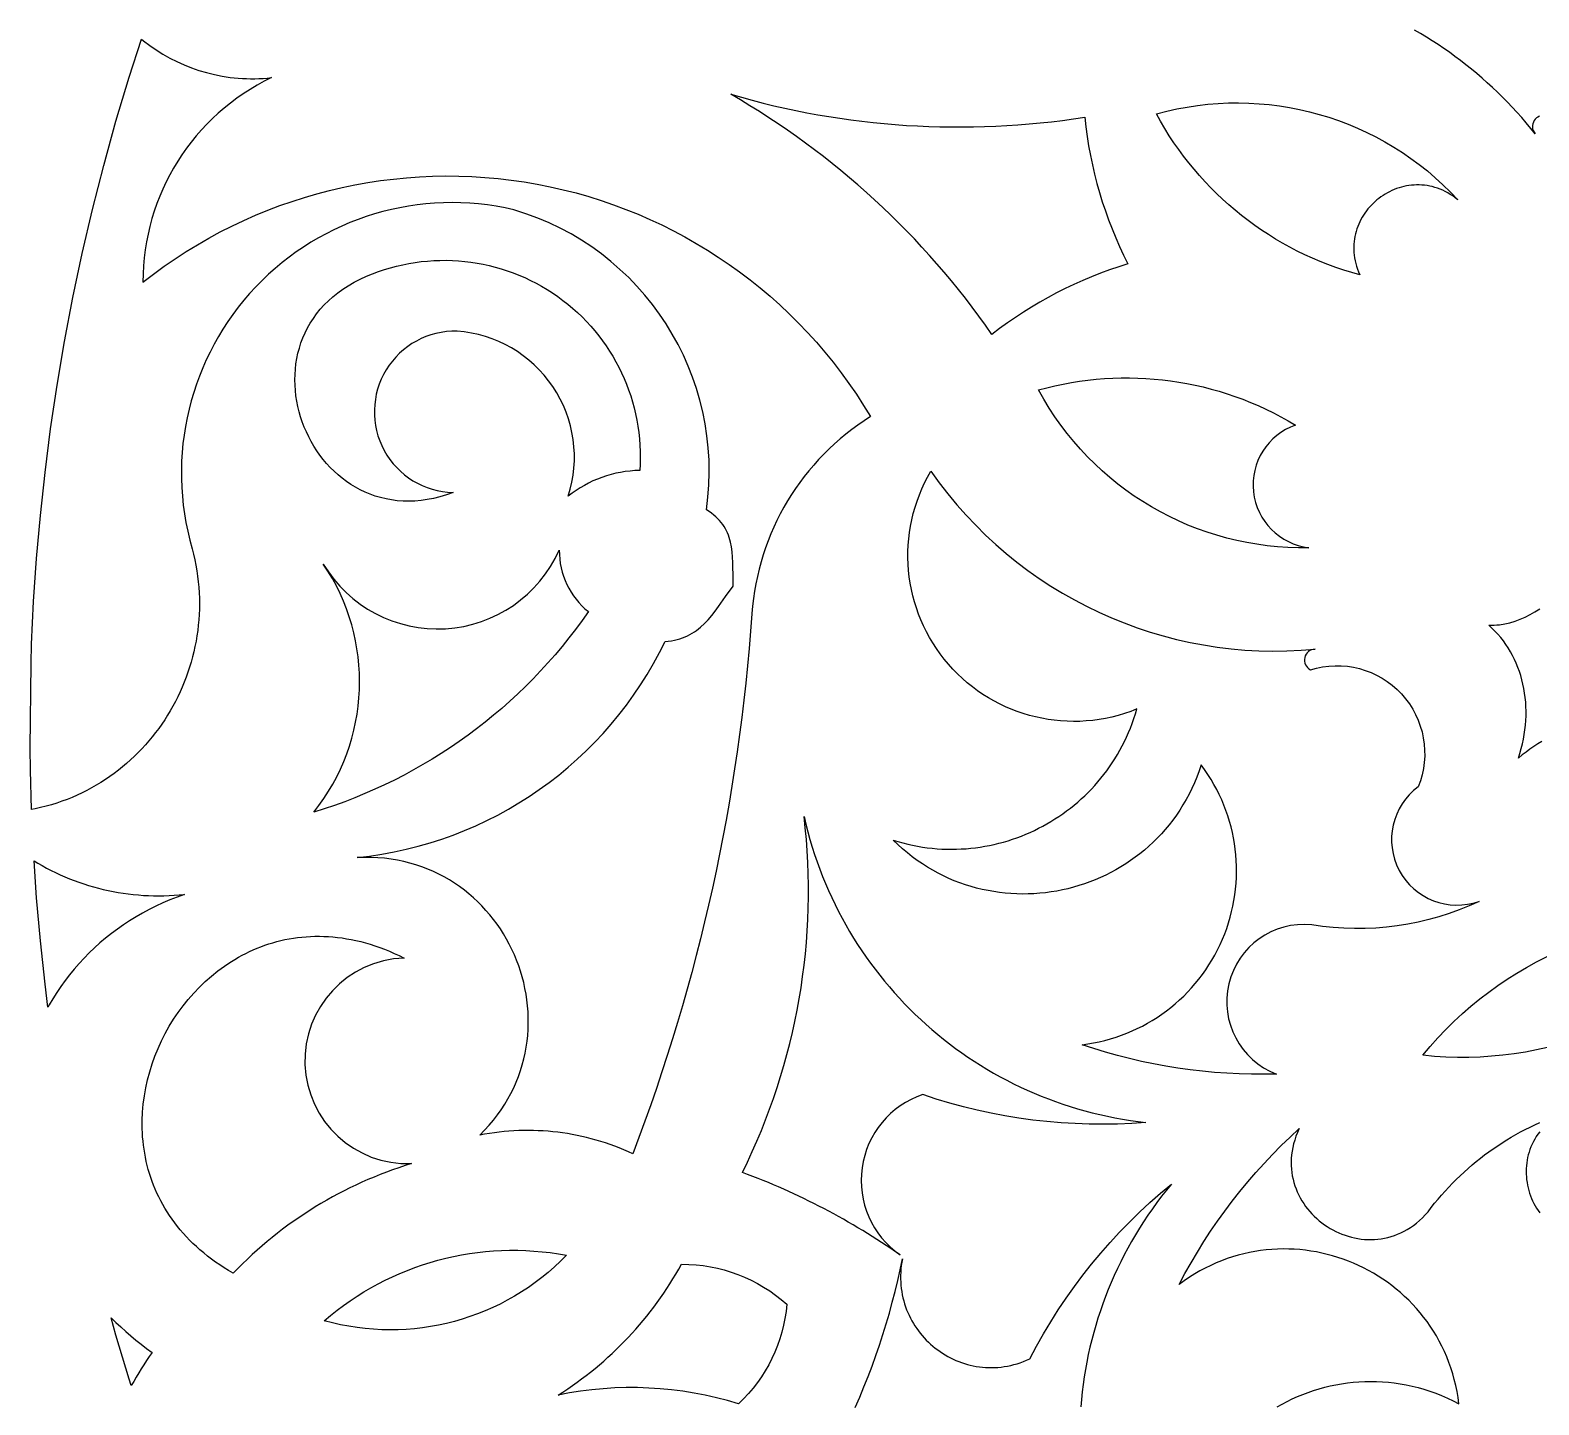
# Model space of a CAD drawing. Extents: x -340 to 340, y -265 to 265.
# Drawn here: x -100 to -31, y -31 to 31.9 of the extents above; entities that cross this region are included whole.
import ezdxf

# ---------------------------------------------------------------- set-up
doc = ezdxf.new("R2010")
doc.units = 0
doc.layers.add('LAYER_1', color=18, linetype='CONTINUOUS')

msp = doc.modelspace()

# ---------------------------------------------------------------- linework, layer by layer
at = {"layer": 'LAYER_1'}
for points in [[(-30.93, 27.995), (-31.002, 27.96), (-31.067, 27.915), (-31.123, 27.86), (-31.171, 27.798), (-31.209, 27.729), (-31.236, 27.655), (-31.252, 27.578), (-31.255, 27.498), (-31.244, 27.418), (-31.219, 27.338), (-31.178, 27.261), (-31.121, 27.187), (-31.324, 27.44), (-31.532, 27.689), (-31.743, 27.934), (-31.958, 28.174), (-32.176, 28.411), (-32.398, 28.643), (-32.623, 28.872), (-32.852, 29.096), (-33.084, 29.316), (-33.319, 29.531), (-33.557, 29.743), (-33.799, 29.95), (-34.043, 30.152), (-34.291, 30.351), (-34.541, 30.545), (-34.795, 30.735), (-35.051, 30.92), (-35.31, 31.101), (-35.572, 31.278), (-35.837, 31.45), (-36.104, 31.617), (-36.373, 31.78), (-36.645, 31.939)], [(-30.827, -0.61), (-31.007, -0.722), (-31.186, -0.84), (-31.363, -0.963), (-31.54, -1.093), (-31.715, -1.228), (-31.889, -1.369), (-31.82, -1.155), (-31.759, -0.94), (-31.706, -0.725), (-31.66, -0.51), (-31.622, -0.295), (-31.591, -0.08), (-31.568, 0.134), (-31.552, 0.348), (-31.543, 0.561), (-31.541, 0.773), (-31.547, 0.983), (-31.56, 1.192), (-31.58, 1.399), (-31.607, 1.604), (-31.642, 1.807), (-31.683, 2.007), (-31.731, 2.205), (-31.786, 2.4), (-31.848, 2.592), (-31.916, 2.781), (-31.991, 2.966), (-32.073, 3.147), (-32.162, 3.324), (-32.257, 3.497), (-32.359, 3.666), (-32.467, 3.83), (-32.582, 3.99), (-32.703, 4.144), (-32.83, 4.293), (-32.964, 4.436), (-33.104, 4.574), (-33.25, 4.706), (-33.126, 4.705), (-33.003, 4.709), (-32.88, 4.718), (-32.759, 4.731), (-32.517, 4.769), (-32.278, 4.823), (-32.042, 4.894), (-31.809, 4.979), (-31.58, 5.079), (-31.356, 5.193), (-31.135, 5.321), (-30.919, 5.462)], [(-42.937, -31.055), (-42.709, -30.927), (-42.476, -30.805), (-42.24, -30.691), (-42, -30.583), (-41.758, -30.483), (-41.512, -30.391), (-41.263, -30.305), (-41.011, -30.228), (-40.757, -30.158), (-40.5, -30.096), (-40.241, -30.041), (-39.981, -29.995), (-39.718, -29.957), (-39.454, -29.927), (-39.188, -29.906), (-38.921, -29.893), (-38.652, -29.888), (-38.383, -29.892), (-38.113, -29.905), (-37.843, -29.927), (-37.572, -29.958), (-37.3, -29.998), (-37.029, -30.047), (-36.758, -30.105), (-36.487, -30.173), (-36.217, -30.25), (-35.947, -30.337), (-35.678, -30.434), (-35.41, -30.54), (-35.143, -30.656), (-34.878, -30.783), (-34.614, -30.919), (-34.653, -30.633), (-34.702, -30.352), (-34.759, -30.075), (-34.825, -29.804), (-34.9, -29.537), (-34.983, -29.275), (-35.074, -29.018), (-35.173, -28.766), (-35.28, -28.519), (-35.394, -28.278), (-35.516, -28.042), (-35.645, -27.812), (-35.781, -27.587), (-35.924, -27.368), (-36.074, -27.155), (-36.229, -26.947), (-36.392, -26.745), (-36.56, -26.55), (-36.734, -26.36), (-36.913, -26.176), (-37.098, -25.999), (-37.289, -25.828), (-37.484, -25.663), (-37.684, -25.505), (-37.889, -25.354), (-38.098, -25.209), (-38.312, -25.071), (-38.529, -24.939), (-38.751, -24.815), (-38.976, -24.697), (-39.205, -24.587), (-39.437, -24.484), (-39.672, -24.388), (-39.909, -24.299), (-40.15, -24.218), (-40.393, -24.144), (-40.638, -24.077), (-40.886, -24.019), (-41.135, -23.968), (-41.386, -23.925), (-41.639, -23.89), (-41.893, -23.862), (-42.148, -23.843), (-42.404, -23.832), (-42.661, -23.83), (-42.918, -23.835), (-43.175, -23.849), (-43.433, -23.872), (-43.691, -23.903), (-43.948, -23.943), (-44.205, -23.991), (-44.462, -24.048), (-44.717, -24.114), (-44.972, -24.19), (-45.225, -24.274), (-45.477, -24.367), (-45.727, -24.47), (-45.975, -24.582), (-46.222, -24.703), (-46.466, -24.834), (-46.708, -24.974), (-46.947, -25.125), (-47.183, -25.284), (-47.417, -25.454), (-47.151, -24.954), (-46.873, -24.46), (-46.586, -23.973), (-46.287, -23.493), (-45.978, -23.02), (-45.659, -22.554), (-45.33, -22.095), (-44.99, -21.644), (-44.641, -21.2), (-44.281, -20.765), (-43.912, -20.337), (-43.534, -19.918), (-43.146, -19.507), (-42.749, -19.104), (-42.342, -18.71), (-41.927, -18.325), (-42.004, -18.5), (-42.072, -18.674), (-42.13, -18.847), (-42.179, -19.018), (-42.219, -19.189), (-42.25, -19.358), (-42.273, -19.525), (-42.287, -19.691), (-42.293, -19.855), (-42.291, -20.016), (-42.281, -20.176), (-42.264, -20.334), (-42.239, -20.489), (-42.207, -20.641), (-42.168, -20.791), (-42.122, -20.939), (-42.07, -21.083), (-42.012, -21.224), (-41.947, -21.362), (-41.876, -21.497), (-41.8, -21.628), (-41.718, -21.756), (-41.631, -21.88), (-41.538, -22.001), (-41.441, -22.117), (-41.339, -22.229), (-41.233, -22.337), (-41.122, -22.44), (-41.008, -22.539), (-40.889, -22.634), (-40.767, -22.723), (-40.641, -22.808), (-40.512, -22.888), (-40.38, -22.962), (-40.245, -23.031), (-40.108, -23.095), (-39.968, -23.153), (-39.825, -23.206), (-39.681, -23.252), (-39.535, -23.293), (-39.388, -23.327), (-39.239, -23.356), (-39.089, -23.378), (-38.938, -23.393), (-38.786, -23.402), (-38.633, -23.404), (-38.481, -23.399), (-38.328, -23.387), (-38.175, -23.368), (-38.022, -23.341), (-37.87, -23.308), (-37.719, -23.266), (-37.568, -23.217), (-37.419, -23.16), (-37.27, -23.095), (-37.124, -23.022), (-36.979, -22.941), (-36.836, -22.851), (-36.695, -22.753), (-36.556, -22.646), (-36.42, -22.531), (-36.287, -22.406), (-36.156, -22.273), (-36.029, -22.13), (-35.879, -21.933), (-35.726, -21.74), (-35.57, -21.549), (-35.409, -21.362), (-35.246, -21.179), (-35.079, -20.998), (-34.909, -20.821), (-34.736, -20.647), (-34.56, -20.477), (-34.38, -20.31), (-34.198, -20.147), (-34.013, -19.988), (-33.824, -19.831), (-33.633, -19.679), (-33.439, -19.53), (-33.242, -19.385), (-33.043, -19.244), (-32.841, -19.106), (-32.636, -18.972), (-32.429, -18.843), (-32.219, -18.717), (-32.007, -18.595), (-31.792, -18.477), (-31.576, -18.363), (-31.356, -18.253), (-31.135, -18.147), (-30.911, -18.045)], [(-30.918, -18.476), (-31, -18.583), (-31.075, -18.692), (-31.145, -18.805), (-31.209, -18.919), (-31.267, -19.036), (-31.319, -19.154), (-31.365, -19.274), (-31.406, -19.396), (-31.442, -19.519), (-31.471, -19.644), (-31.496, -19.769), (-31.514, -19.895), (-31.528, -20.022), (-31.536, -20.149), (-31.539, -20.276), (-31.537, -20.404), (-31.529, -20.531), (-31.517, -20.657), (-31.499, -20.784), (-31.477, -20.909), (-31.449, -21.033), (-31.417, -21.156), (-31.38, -21.278), (-31.338, -21.398), (-31.292, -21.517), (-31.241, -21.634), (-31.185, -21.748), (-31.124, -21.86), (-31.06, -21.97), (-30.99, -22.076), (-30.917, -22.18)], [(-62.243, -31.079), (-62.039, -30.611), (-61.843, -30.139), (-61.654, -29.665), (-61.473, -29.187), (-61.299, -28.707), (-61.133, -28.225), (-60.974, -27.739), (-60.824, -27.252), (-60.68, -26.762), (-60.545, -26.269), (-60.417, -25.775), (-60.297, -25.278), (-60.185, -24.779), (-60.081, -24.279), (-60.11, -24.435), (-60.133, -24.59), (-60.15, -24.744), (-60.161, -24.897), (-60.167, -25.048), (-60.167, -25.198), (-60.162, -25.347), (-60.152, -25.494), (-60.136, -25.64), (-60.116, -25.784), (-60.09, -25.926), (-60.059, -26.067), (-60.024, -26.205), (-59.984, -26.341), (-59.939, -26.476), (-59.89, -26.608), (-59.837, -26.738), (-59.779, -26.866), (-59.717, -26.991), (-59.651, -27.114), (-59.582, -27.234), (-59.508, -27.351), (-59.43, -27.466), (-59.349, -27.578), (-59.264, -27.688), (-59.176, -27.794), (-59.084, -27.897), (-58.989, -27.997), (-58.891, -28.094), (-58.79, -28.188), (-58.686, -28.278), (-58.579, -28.365), (-58.469, -28.449), (-58.357, -28.528), (-58.242, -28.604), (-58.125, -28.677), (-58.005, -28.745), (-57.883, -28.81), (-57.759, -28.871), (-57.633, -28.927), (-57.505, -28.98), (-57.375, -29.028), (-57.243, -29.072), (-57.11, -29.111), (-56.975, -29.146), (-56.839, -29.177), (-56.701, -29.203), (-56.562, -29.224), (-56.422, -29.24), (-56.281, -29.252), (-56.139, -29.258), (-55.997, -29.26), (-55.853, -29.256), (-55.709, -29.247), (-55.564, -29.233), (-55.419, -29.214), (-55.274, -29.189), (-55.128, -29.159), (-54.983, -29.123), (-54.837, -29.082), (-54.691, -29.034), (-54.546, -28.981), (-54.4, -28.922), (-54.256, -28.857), (-53.95, -28.284), (-53.63, -27.719), (-53.295, -27.162), (-52.948, -26.616), (-52.586, -26.078), (-52.211, -25.551), (-51.823, -25.033), (-51.422, -24.525), (-51.008, -24.028), (-50.582, -23.542), (-50.143, -23.066), (-49.692, -22.602), (-49.229, -22.149), (-48.754, -21.708), (-48.268, -21.279), (-47.771, -20.862), (-47.998, -21.14), (-48.22, -21.421), (-48.436, -21.706), (-48.645, -21.995), (-48.848, -22.287), (-49.045, -22.582), (-49.235, -22.88), (-49.419, -23.181), (-49.597, -23.486), (-49.768, -23.792), (-49.933, -24.102), (-50.092, -24.414), (-50.245, -24.729), (-50.391, -25.046), (-50.53, -25.366), (-50.664, -25.687), (-50.791, -26.011), (-50.911, -26.337), (-51.025, -26.665), (-51.133, -26.995), (-51.234, -27.326), (-51.329, -27.659), (-51.417, -27.993), (-51.499, -28.329), (-51.575, -28.666), (-51.644, -29.005), (-51.706, -29.345), (-51.762, -29.685), (-51.812, -30.027), (-51.855, -30.369), (-51.891, -30.712), (-51.921, -31.056)]]:
    msp.add_lwpolyline(points, dxfattribs=at)
for points in [[(-94.818, 31.452), (-94.531, 31.234), (-94.234, 31.029), (-93.927, 30.837), (-93.613, 30.659), (-93.29, 30.496), (-92.96, 30.346), (-92.622, 30.212), (-92.278, 30.093), (-91.928, 29.989), (-91.572, 29.902), (-91.21, 29.83), (-91.028, 29.8), (-90.845, 29.775), (-90.66, 29.754), (-90.474, 29.737), (-90.288, 29.724), (-90.1, 29.716), (-89.912, 29.712), (-89.723, 29.713), (-89.533, 29.718), (-89.343, 29.727), (-89.152, 29.741), (-88.96, 29.76), (-89.294, 29.593), (-89.619, 29.415), (-89.936, 29.226), (-90.246, 29.027), (-90.547, 28.818), (-90.839, 28.599), (-91.122, 28.37), (-91.397, 28.132), (-91.662, 27.886), (-91.919, 27.63), (-92.165, 27.367), (-92.402, 27.095), (-92.629, 26.815), (-92.847, 26.528), (-93.054, 26.234), (-93.25, 25.933), (-93.436, 25.625), (-93.611, 25.311), (-93.776, 24.991), (-93.929, 24.665), (-94.071, 24.333), (-94.201, 23.997), (-94.32, 23.655), (-94.427, 23.309), (-94.522, 22.958), (-94.605, 22.604), (-94.676, 22.245), (-94.734, 21.883), (-94.779, 21.518), (-94.811, 21.15), (-94.831, 20.779), (-94.837, 20.406, -0.453995), (-61.54, 14.25, 0.240725), (-66.967, 5.239), (-66.971, 5.229, -0.074077), (-72.418, -19.474), (-72.624, -19.381), (-72.831, -19.292), (-73.04, -19.207), (-73.251, -19.126), (-73.462, -19.049), (-73.675, -18.977), (-73.889, -18.909), (-74.104, -18.846), (-74.32, -18.787), (-74.537, -18.732), (-74.755, -18.681), (-74.974, -18.635), (-75.193, -18.592), (-75.414, -18.555), (-75.635, -18.521), (-75.856, -18.492), (-76.078, -18.468), (-76.301, -18.447), (-76.523, -18.431), (-76.747, -18.42), (-76.97, -18.412), (-77.193, -18.41), (-77.417, -18.411), (-77.641, -18.417), (-77.865, -18.428), (-78.088, -18.442), (-78.312, -18.462), (-78.535, -18.485), (-78.758, -18.513), (-78.981, -18.546), (-79.203, -18.583), (-79.425, -18.624), (-79.205, -18.401), (-78.997, -18.172), (-78.802, -17.938), (-78.618, -17.701), (-78.446, -17.458), (-78.285, -17.212), (-78.137, -16.963), (-77.999, -16.71), (-77.873, -16.454), (-77.758, -16.195), (-77.655, -15.934), (-77.562, -15.67), (-77.48, -15.405), (-77.409, -15.138), (-77.349, -14.869), (-77.299, -14.6), (-77.26, -14.33), (-77.231, -14.059), (-77.212, -13.788), (-77.203, -13.517), (-77.204, -13.246), (-77.215, -12.976), (-77.236, -12.707), (-77.266, -12.439), (-77.306, -12.172), (-77.355, -11.907), (-77.413, -11.645), (-77.481, -11.384), (-77.558, -11.126), (-77.643, -10.871), (-77.738, -10.62), (-77.841, -10.371), (-77.952, -10.126), (-78.072, -9.886), (-78.201, -9.649), (-78.337, -9.417), (-78.482, -9.19), (-78.635, -8.969), (-78.796, -8.752), (-78.964, -8.541), (-79.14, -8.337), (-79.324, -8.138), (-79.515, -7.946), (-79.713, -7.761), (-79.919, -7.583), (-80.131, -7.412), (-80.351, -7.249), (-80.577, -7.094), (-80.81, -6.947), (-81.05, -6.809), (-81.296, -6.679), (-81.549, -6.559), (-81.808, -6.448), (-82.073, -6.346), (-82.344, -6.255), (-82.621, -6.174), (-82.904, -6.103), (-83.192, -6.043), (-83.486, -5.994), (-83.786, -5.956), (-84.091, -5.93), (-84.401, -5.916), (-84.716, -5.914), (-85.037, -5.924, 0.260478), (-70.946, 3.965), (-70.798, 3.978), (-70.655, 3.996), (-70.519, 4.021), (-70.388, 4.05), (-70.262, 4.086), (-70.141, 4.126), (-70.024, 4.172), (-69.912, 4.222), (-69.804, 4.277), (-69.701, 4.337), (-69.6, 4.401), (-69.503, 4.47), (-69.409, 4.542), (-69.318, 4.619), (-69.142, 4.783), (-68.974, 4.961), (-68.812, 5.152), (-68.653, 5.354), (-68.495, 5.567), (-68.173, 6.017), (-67.83, 6.493), (-67.834, 7.054), (-67.837, 7.32), (-67.844, 7.577), (-67.856, 7.824), (-67.876, 8.063), (-67.907, 8.292), (-67.95, 8.513), (-67.978, 8.62), (-68.01, 8.725), (-68.046, 8.828), (-68.086, 8.929), (-68.132, 9.028), (-68.183, 9.124), (-68.24, 9.219), (-68.303, 9.312), (-68.371, 9.403), (-68.447, 9.492), (-68.529, 9.579), (-68.618, 9.664), (-68.715, 9.747), (-68.819, 9.829), (-68.931, 9.908), (-69.052, 9.986, 0.373134), (-77.863, 23.712, 0.574165), (-92.589, 8.208), (-92.525, 7.957), (-92.467, 7.705), (-92.416, 7.454), (-92.373, 7.202), (-92.336, 6.95), (-92.306, 6.698), (-92.283, 6.447), (-92.266, 6.196), (-92.256, 5.946), (-92.253, 5.696), (-92.257, 5.447), (-92.266, 5.199), (-92.282, 4.952), (-92.305, 4.706), (-92.334, 4.461), (-92.369, 4.218), (-92.41, 3.976), (-92.457, 3.735), (-92.51, 3.496), (-92.569, 3.259), (-92.633, 3.024), (-92.704, 2.79), (-92.78, 2.559), (-92.862, 2.33), (-92.95, 2.103), (-93.043, 1.879), (-93.142, 1.657), (-93.246, 1.438), (-93.355, 1.221), (-93.47, 1.008), (-93.589, 0.797), (-93.714, 0.59), (-93.844, 0.386), (-93.979, 0.185), (-94.119, -0.013), (-94.264, -0.207), (-94.413, -0.397), (-94.568, -0.583), (-94.727, -0.766), (-94.89, -0.945), (-95.059, -1.119), (-95.231, -1.289), (-95.408, -1.455), (-95.59, -1.617), (-95.775, -1.774), (-95.965, -1.926), (-96.159, -2.074), (-96.357, -2.216), (-96.56, -2.354), (-96.766, -2.487), (-96.976, -2.614), (-97.189, -2.736), (-97.407, -2.852), (-97.628, -2.963), (-97.853, -3.069), (-98.081, -3.168), (-98.313, -3.262), (-98.549, -3.349), (-98.787, -3.431), (-99.029, -3.506), (-99.275, -3.575), (-99.523, -3.637), (-99.775, -3.693), (-99.938, -3.725), (-99.99, -1.922), (-100, -0.913), (-99.96, 2.957), (-99.935, 3.848), (-99.841, 5.794), (-99.708, 7.753), (-99.535, 9.722), (-99.321, 11.702), (-99.067, 13.691), (-98.77, 15.688), (-98.431, 17.692), (-98.048, 19.701), (-97.622, 21.714), (-97.152, 23.73), (-96.636, 25.748), (-96.076, 27.766), (-95.47, 29.782), (-94.906, 31.525)], [(-67.449, 28.861), (-66.954, 28.726), (-66.458, 28.598), (-65.961, 28.478), (-65.462, 28.364), (-64.961, 28.257), (-64.46, 28.158), (-63.957, 28.066), (-63.453, 27.98), (-62.948, 27.902), (-62.442, 27.831), (-61.935, 27.766), (-61.428, 27.709), (-60.919, 27.659), (-60.411, 27.616), (-59.901, 27.579), (-59.391, 27.55), (-58.881, 27.528), (-58.37, 27.513), (-57.859, 27.504), (-57.348, 27.503), (-56.837, 27.509), (-56.326, 27.521), (-55.815, 27.541), (-55.304, 27.567), (-54.794, 27.601), (-54.283, 27.641), (-53.774, 27.688), (-53.264, 27.742), (-52.755, 27.803), (-52.247, 27.871), (-51.74, 27.946), (-51.69, 27.508), (-51.63, 27.072), (-51.56, 26.638), (-51.48, 26.206), (-51.39, 25.776), (-51.291, 25.348), (-51.181, 24.923), (-51.062, 24.501), (-50.934, 24.082), (-50.795, 23.665), (-50.647, 23.252), (-50.49, 22.842), (-50.323, 22.436), (-50.146, 22.034), (-49.961, 21.635), (-49.765, 21.241), (-50.186, 21.108), (-50.604, 20.965), (-51.017, 20.813), (-51.427, 20.652), (-51.833, 20.481), (-52.234, 20.302), (-52.631, 20.113), (-53.024, 19.915), (-53.412, 19.708), (-53.795, 19.492), (-54.173, 19.267), (-54.547, 19.033), (-54.914, 18.791), (-55.277, 18.541), (-55.634, 18.282), (-55.985, 18.014, 0.11065), (-67.942, 29.003)], [(-84.607, 20.672, -0.562024), (-72.101, 11.788, 0.166667), (-75.376, 10.611, 0.487168), (-80.462, 18.159, 1), (-80.649, 10.777), (-80.949, 10.671), (-81.246, 10.582), (-81.539, 10.51), (-81.828, 10.454), (-82.112, 10.414), (-82.392, 10.39), (-82.666, 10.38), (-82.936, 10.385), (-83.201, 10.405), (-83.46, 10.438), (-83.714, 10.485), (-83.962, 10.544), (-84.205, 10.616), (-84.441, 10.7), (-84.671, 10.796), (-84.895, 10.902), (-85.112, 11.02), (-85.322, 11.148), (-85.525, 11.285), (-85.722, 11.432), (-85.911, 11.588), (-86.092, 11.753), (-86.266, 11.926), (-86.432, 12.106), (-86.59, 12.294), (-86.74, 12.489), (-86.882, 12.69), (-87.015, 12.897), (-87.139, 13.109), (-87.254, 13.327), (-87.361, 13.549), (-87.458, 13.776), (-87.545, 14.006), (-87.623, 14.24), (-87.692, 14.477), (-87.75, 14.716), (-87.798, 14.957), (-87.836, 15.2), (-87.863, 15.444), (-87.88, 15.689), (-87.885, 15.934), (-87.88, 16.179), (-87.863, 16.424), (-87.835, 16.667), (-87.796, 16.91), (-87.745, 17.15), (-87.681, 17.388), (-87.606, 17.624), (-87.518, 17.856), (-87.418, 18.085), (-87.306, 18.31), (-87.18, 18.53), (-87.041, 18.746), (-86.89, 18.956), (-86.724, 19.161), (-86.546, 19.359), (-86.353, 19.551), (-86.147, 19.735), (-85.926, 19.913), (-85.692, 20.082), (-85.443, 20.243), (-85.179, 20.396), (-84.9, 20.539)], [(-53.85, 15.475, -0.207503), (-42.097, 13.865, 0.794747), (-41.478, 8.254, -0.281952)], [(-58.779, 11.752, 0.270929), (-41.195, 3.611, 0.777705), (-41.413, 2.668, -0.636132), (-36.479, -2.684, 0.862472), (-33.691, -7.926, -0.153049), (-41.347, -8.999, 0.87466), (-42.969, -15.826, -0.089383), (-51.863, -14.487, 0.578149), (-46.409, -1.681), (-46.504, -1.962), (-46.608, -2.237), (-46.72, -2.506), (-46.84, -2.768), (-46.967, -3.024), (-47.101, -3.273), (-47.243, -3.516), (-47.392, -3.753), (-47.547, -3.982), (-47.709, -4.206), (-47.877, -4.422), (-48.051, -4.632), (-48.231, -4.835), (-48.417, -5.031), (-48.608, -5.221), (-48.805, -5.403), (-49.007, -5.579), (-49.214, -5.747), (-49.425, -5.909), (-49.641, -6.063), (-49.861, -6.211), (-50.085, -6.351), (-50.313, -6.484), (-50.545, -6.609), (-50.78, -6.727), (-51.019, -6.838), (-51.26, -6.942), (-51.505, -7.038), (-51.752, -7.126), (-52.002, -7.207), (-52.254, -7.281), (-52.508, -7.346), (-52.763, -7.404), (-53.021, -7.454), (-53.28, -7.497), (-53.54, -7.531), (-53.801, -7.558), (-54.063, -7.577), (-54.326, -7.588), (-54.589, -7.59), (-54.852, -7.585), (-55.116, -7.572), (-55.379, -7.55), (-55.642, -7.52), (-55.904, -7.482), (-56.165, -7.436), (-56.426, -7.381), (-56.685, -7.318), (-56.943, -7.246), (-57.199, -7.166), (-57.454, -7.078), (-57.707, -6.98), (-57.957, -6.874), (-58.205, -6.76), (-58.45, -6.637), (-58.693, -6.505), (-58.932, -6.364), (-59.168, -6.214), (-59.401, -6.055), (-59.63, -5.888), (-59.856, -5.711), (-60.077, -5.525), (-60.294, -5.331), (-60.507, -5.127), (-60.285, -5.194), (-60.062, -5.255), (-59.838, -5.31), (-59.615, -5.36), (-59.391, -5.403), (-59.168, -5.44), (-58.944, -5.471), (-58.721, -5.497), (-58.498, -5.517), (-58.276, -5.531), (-58.054, -5.539), (-57.832, -5.541), (-57.611, -5.539), (-57.391, -5.53), (-57.172, -5.516), (-56.953, -5.497), (-56.736, -5.472), (-56.52, -5.442), (-56.305, -5.406), (-56.091, -5.366), (-55.878, -5.32), (-55.668, -5.269), (-55.458, -5.212), (-55.25, -5.151), (-55.044, -5.085), (-54.84, -5.014), (-54.638, -4.938), (-54.438, -4.857), (-54.24, -4.771), (-54.044, -4.681), (-53.85, -4.585), (-53.659, -4.486), (-53.47, -4.381), (-53.284, -4.272), (-53.101, -4.158), (-52.92, -4.04), (-52.742, -3.918), (-52.567, -3.791), (-52.395, -3.66), (-52.227, -3.525), (-52.061, -3.385), (-51.899, -3.241), (-51.74, -3.093), (-51.584, -2.941), (-51.433, -2.786), (-51.284, -2.626), (-51.14, -2.462), (-50.999, -2.294), (-50.863, -2.122), (-50.73, -1.947), (-50.602, -1.768), (-50.478, -1.585), (-50.358, -1.399), (-50.242, -1.209), (-50.131, -1.015), (-50.025, -0.818), (-49.923, -0.618), (-49.826, -0.414), (-49.734, -0.207), (-49.647, 0.004), (-49.564, 0.217), (-49.487, 0.434), (-49.416, 0.654), (-49.349, 0.877, -0.719328)], [(-75.78, 7.939), (-75.765, 7.736), (-75.738, 7.535), (-75.7, 7.336), (-75.651, 7.14), (-75.591, 6.948), (-75.52, 6.759), (-75.439, 6.575), (-75.349, 6.396), (-75.248, 6.222), (-75.138, 6.055), (-75.019, 5.894), (-74.891, 5.74), (-74.755, 5.595), (-74.609, 5.457), (-74.456, 5.329), (-74.745, 4.921), (-75.041, 4.519), (-75.345, 4.125), (-75.657, 3.738), (-75.977, 3.357), (-76.304, 2.984), (-76.639, 2.619), (-76.981, 2.261), (-77.33, 1.91), (-77.686, 1.567), (-78.049, 1.232), (-78.419, 0.905), (-78.795, 0.586), (-79.178, 0.274), (-79.567, -0.029), (-79.962, -0.324), (-80.364, -0.611), (-80.771, -0.889), (-81.184, -1.158), (-81.603, -1.42), (-82.027, -1.672), (-82.457, -1.915), (-82.892, -2.15), (-83.332, -2.376), (-83.778, -2.592), (-84.228, -2.8), (-84.683, -2.998), (-85.142, -3.187), (-85.606, -3.366), (-86.075, -3.535), (-86.547, -3.695), (-87.024, -3.846, 0.329739), (-86.585, 7.507, 0.606751), (-75.784, 8.143)], [(-64.5, -4.399), (-64.411, -4.749), (-64.315, -5.096), (-64.212, -5.44), (-64.103, -5.78), (-63.988, -6.118), (-63.866, -6.452), (-63.738, -6.783), (-63.604, -7.111), (-63.464, -7.435), (-63.317, -7.756), (-63.165, -8.073), (-63.007, -8.387), (-62.843, -8.697), (-62.673, -9.003), (-62.498, -9.305), (-62.317, -9.603), (-62.131, -9.897), (-61.939, -10.188), (-61.742, -10.474), (-61.54, -10.756), (-61.333, -11.034), (-61.12, -11.307), (-60.903, -11.577), (-60.68, -11.841), (-60.453, -12.102), (-60.22, -12.358), (-59.983, -12.609), (-59.742, -12.855), (-59.496, -13.097), (-59.245, -13.334), (-58.99, -13.566), (-58.73, -13.793), (-58.467, -14.016), (-58.199, -14.233), (-57.926, -14.445), (-57.65, -14.652), (-57.37, -14.853), (-57.086, -15.05), (-56.798, -15.24), (-56.507, -15.426), (-56.212, -15.606), (-55.913, -15.78), (-55.61, -15.949), (-55.305, -16.112), (-54.995, -16.27), (-54.683, -16.421), (-54.367, -16.567), (-54.049, -16.706), (-53.727, -16.84), (-53.402, -16.968), (-53.074, -17.089), (-52.743, -17.204), (-52.41, -17.313), (-52.074, -17.416), (-51.735, -17.512), (-51.394, -17.602), (-51.05, -17.685), (-50.704, -17.761), (-50.356, -17.831), (-50.005, -17.895), (-49.652, -17.951), (-49.297, -18.001), (-48.94, -18.043), (-49.588, -18.087), (-50.236, -18.114), (-50.884, -18.125), (-51.531, -18.119), (-52.178, -18.096), (-52.824, -18.057), (-53.468, -18.002), (-54.11, -17.93), (-54.751, -17.841), (-55.389, -17.737), (-56.025, -17.616), (-56.657, -17.479), (-57.287, -17.325), (-57.913, -17.156), (-58.535, -16.97), (-59.152, -16.768, 0.61665), (-60.187, -24.103, 0.063158), (-67.405, -20.326, 0.145764), (-64.583, -4.046)], [(-36.264, -14.969, -0.255743), (-21.521, -8.894, -0.255743)], [(-86.56, -9.527), (-86.354, -9.537), (-86.147, -9.552), (-85.939, -9.574), (-85.729, -9.601), (-85.517, -9.634), (-85.304, -9.673), (-85.091, -9.718), (-84.875, -9.769), (-84.659, -9.826), (-84.441, -9.89), (-84.223, -9.96), (-84.003, -10.036), (-83.782, -10.119), (-83.561, -10.209), (-83.338, -10.305), (-83.114, -10.408), (-82.89, -10.518, 1), (-82.549, -19.926, 0.128453), (-90.708, -24.937), (-90.919, -24.815), (-91.124, -24.689), (-91.323, -24.56), (-91.516, -24.427), (-91.703, -24.292), (-91.884, -24.154), (-92.06, -24.014), (-92.23, -23.87), (-92.394, -23.724), (-92.552, -23.575), (-92.705, -23.424), (-92.852, -23.271), (-92.994, -23.115), (-93.13, -22.957), (-93.261, -22.797), (-93.386, -22.635), (-93.506, -22.47), (-93.62, -22.304), (-93.73, -22.136), (-93.834, -21.967), (-93.932, -21.795), (-94.026, -21.622), (-94.114, -21.448), (-94.198, -21.272), (-94.276, -21.095), (-94.349, -20.916), (-94.418, -20.736), (-94.481, -20.555), (-94.539, -20.374), (-94.593, -20.191), (-94.642, -20.007), (-94.686, -19.822), (-94.725, -19.637), (-94.76, -19.451), (-94.79, -19.265), (-94.815, -19.078), (-94.836, -18.891), (-94.852, -18.703), (-94.864, -18.515), (-94.871, -18.327), (-94.874, -18.139), (-94.873, -17.951), (-94.857, -17.575), (-94.824, -17.2), (-94.775, -16.827), (-94.709, -16.456), (-94.627, -16.088), (-94.53, -15.723), (-94.417, -15.363), (-94.289, -15.007), (-94.147, -14.656), (-93.99, -14.312), (-93.819, -13.975), (-93.634, -13.644), (-93.436, -13.322), (-93.225, -13.008), (-93.002, -12.704), (-92.765, -12.409), (-92.517, -12.125), (-92.257, -11.852), (-91.986, -11.591), (-91.703, -11.342), (-91.41, -11.107), (-91.259, -10.994), (-91.106, -10.885), (-90.95, -10.779), (-90.792, -10.677), (-90.632, -10.579), (-90.469, -10.485), (-90.303, -10.394), (-90.135, -10.308), (-89.965, -10.225), (-89.793, -10.147), (-89.619, -10.073), (-89.442, -10.003), (-89.263, -9.938), (-89.082, -9.877), (-88.899, -9.82), (-88.715, -9.769), (-88.528, -9.722), (-88.339, -9.679), (-88.148, -9.642), (-87.956, -9.609), (-87.761, -9.582), (-87.565, -9.56), (-87.368, -9.542), (-87.168, -9.53), (-86.967, -9.524), (-86.764, -9.523)], [(-86.54, -27.112, -0.228229), (-75.457, -24.115, -0.276488)], [(-70.189, -24.528, -0.186674), (-65.374, -26.36), (-65.408, -26.685), (-65.458, -27.006), (-65.522, -27.324), (-65.601, -27.638), (-65.694, -27.948), (-65.801, -28.252), (-65.921, -28.55), (-66.056, -28.843), (-66.203, -29.129), (-66.363, -29.409), (-66.536, -29.681), (-66.722, -29.945), (-66.92, -30.2), (-67.131, -30.447), (-67.353, -30.685), (-67.587, -30.913), (-68.089, -30.766), (-68.595, -30.635), (-69.105, -30.52), (-69.617, -30.422), (-70.132, -30.34), (-70.649, -30.274), (-71.167, -30.225), (-71.687, -30.192), (-72.208, -30.175), (-72.729, -30.175), (-73.25, -30.191), (-73.771, -30.223), (-74.29, -30.272), (-74.808, -30.337), (-75.325, -30.418), (-75.839, -30.516, 0.126855)], [(-96.08, -27.19), (-95.855, -27.398), (-95.627, -27.603), (-95.394, -27.804), (-95.158, -28), (-94.917, -28.192), (-94.672, -28.379), (-94.424, -28.563, 0.018216), (-95.375, -30.083), (-95.47, -29.789), (-96.076, -27.773), (-96.296, -26.98)]]:
    msp.add_lwpolyline(points, format="xyb", close=True, dxfattribs=at)
for points in [[(-44.226, 28.596), (-43.758, 28.57), (-43.293, 28.527), (-42.829, 28.469), (-42.369, 28.395), (-41.911, 28.306), (-41.457, 28.201), (-41.007, 28.081), (-40.562, 27.946), (-40.121, 27.796), (-39.685, 27.631), (-39.255, 27.451), (-38.83, 27.256), (-38.412, 27.047), (-38.001, 26.823), (-37.597, 26.585), (-37.2, 26.333), (-36.812, 26.066), (-36.431, 25.785), (-36.06, 25.491), (-35.697, 25.183), (-35.344, 24.861), (-35.001, 24.525), (-34.669, 24.176), (-34.781, 24.264), (-34.894, 24.346), (-35.009, 24.421), (-35.124, 24.489), (-35.241, 24.552), (-35.358, 24.608), (-35.476, 24.658), (-35.595, 24.703), (-35.714, 24.741), (-35.833, 24.774), (-35.953, 24.801), (-36.072, 24.822), (-36.192, 24.838), (-36.311, 24.849), (-36.43, 24.854), (-36.549, 24.854), (-36.667, 24.849), (-36.784, 24.84), (-36.9, 24.825), (-37.016, 24.805), (-37.13, 24.781), (-37.243, 24.753), (-37.354, 24.719), (-37.465, 24.682), (-37.573, 24.64), (-37.68, 24.594), (-37.785, 24.544), (-37.887, 24.49), (-37.988, 24.432), (-38.086, 24.37), (-38.182, 24.305), (-38.276, 24.236), (-38.367, 24.164), (-38.454, 24.088), (-38.54, 24.009), (-38.621, 23.927), (-38.7, 23.841), (-38.776, 23.753), (-38.848, 23.662), (-38.916, 23.568), (-38.981, 23.471), (-39.042, 23.372), (-39.099, 23.27), (-39.152, 23.166), (-39.2, 23.06), (-39.244, 22.951), (-39.284, 22.841), (-39.319, 22.728), (-39.35, 22.614), (-39.375, 22.497), (-39.396, 22.379), (-39.411, 22.26), (-39.421, 22.139), (-39.426, 22.016), (-39.425, 21.893), (-39.419, 21.768), (-39.407, 21.642), (-39.389, 21.515), (-39.364, 21.387), (-39.334, 21.258), (-39.298, 21.129), (-39.255, 20.999), (-39.205, 20.869), (-39.149, 20.738), (-39.521, 20.842), (-39.889, 20.956), (-40.253, 21.079), (-40.613, 21.21), (-40.969, 21.351), (-41.321, 21.501), (-41.668, 21.659), (-42.011, 21.826), (-42.349, 22.001), (-42.681, 22.185), (-43.009, 22.377), (-43.331, 22.577), (-43.648, 22.785), (-43.96, 23), (-44.266, 23.224), (-44.566, 23.455), (-44.86, 23.694), (-45.148, 23.941), (-45.429, 24.194), (-45.705, 24.455), (-45.973, 24.723), (-46.235, 24.998), (-46.49, 25.279), (-46.738, 25.568), (-46.979, 25.862), (-47.213, 26.164), (-47.439, 26.472), (-47.658, 26.786), (-47.869, 27.106), (-48.072, 27.432), (-48.267, 27.765), (-48.454, 28.103), (-47.987, 28.224), (-47.519, 28.328), (-47.049, 28.416), (-46.578, 28.487), (-46.107, 28.542), (-45.636, 28.58), (-45.165, 28.601), (-44.695, 28.607)], [(-99.656, -6.178), (-99.455, -6.293), (-99.251, -6.404), (-99.045, -6.51), (-98.837, -6.612), (-98.626, -6.71), (-98.414, -6.802), (-98.2, -6.891), (-97.984, -6.974), (-97.766, -7.053), (-97.547, -7.128), (-97.326, -7.197), (-97.104, -7.262), (-96.88, -7.323), (-96.655, -7.378), (-96.429, -7.429), (-96.201, -7.476), (-95.973, -7.517), (-95.743, -7.553), (-95.513, -7.585), (-95.281, -7.612), (-95.049, -7.634), (-94.817, -7.651), (-94.583, -7.663), (-94.35, -7.671), (-94.115, -7.673), (-93.881, -7.67), (-93.646, -7.662), (-93.411, -7.65), (-93.176, -7.632), (-92.941, -7.609), (-93.275, -7.728), (-93.603, -7.856), (-93.925, -7.994), (-94.242, -8.14), (-94.552, -8.295), (-94.857, -8.459), (-95.155, -8.631), (-95.447, -8.812), (-95.733, -9), (-96.011, -9.196), (-96.283, -9.4), (-96.548, -9.612), (-96.806, -9.83), (-97.056, -10.056), (-97.299, -10.289), (-97.535, -10.529), (-97.763, -10.775), (-97.982, -11.028), (-98.194, -11.286), (-98.398, -11.551), (-98.593, -11.822), (-98.78, -12.098), (-98.958, -12.38), (-99.127, -12.667), (-99.185, -12.773), (-99.321, -11.709), (-99.535, -9.729), (-99.708, -7.759), (-99.822, -6.078)]]:
    msp.add_lwpolyline(points, close=True, dxfattribs=at)

doc.saveas('drawing.dxf')
